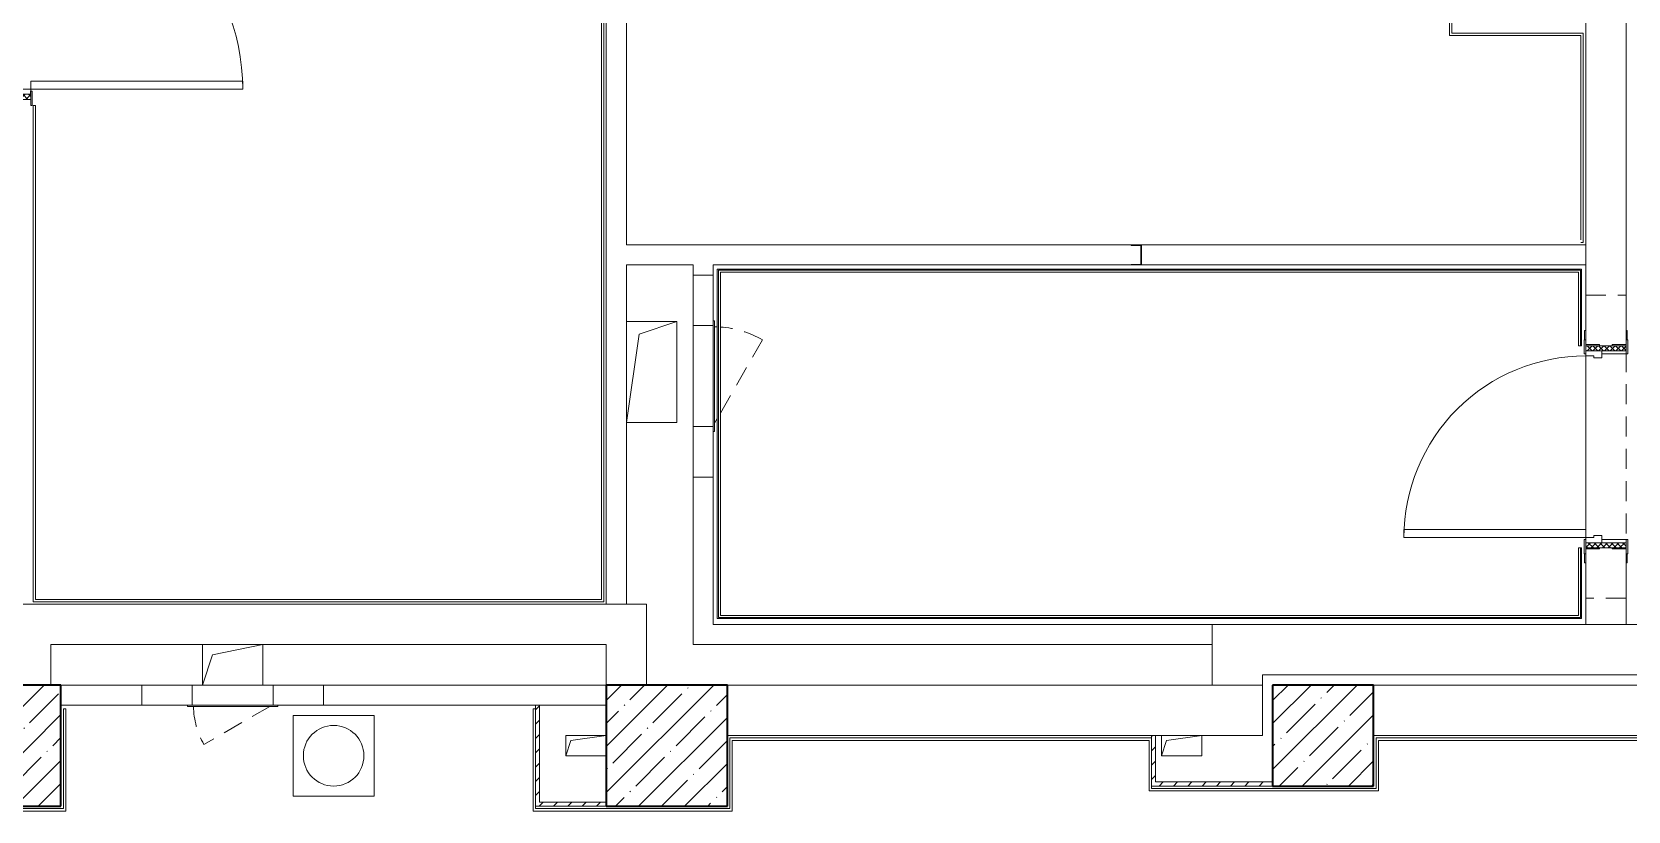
# Model space of a CAD drawing. Header units: millimetres. Extents: x 5993 to 95364, y 94667 to 143522.
# Drawn here: x 45007 to 45650, y 119565 to 119879 of the extents above; entities that cross this region are included whole.
import ezdxf

# ---------------------------------------------------------------- set-up
doc = ezdxf.new("R2010")
doc.units = ezdxf.units.MM
doc.linetypes.add('200_ШТРИХ_ш1п0_6_', pattern=[160, 100, -60])
for name, color, linetype, lineweight in [('0-2', 7, 'Continuous', 9), ('Двери', 7, 'Continuous', 9), ('Каркас_Импост', 7, 'Continuous', 13), ('Каркас_Импост-1', 7, 'Continuous', 9), ('Линии_2_', 7, 'Continuous', 9), ('Несущие колонны', 7, 'Continuous', 9), ('Несущие колонны-1', 7, 'Continuous', 35), ('Обобщенные модели', 7, 'Continuous', 9), ('Общие ребра', 7, 'Continuous', 9), ('Окна', 7, 'Continuous', 9), ('Открывание в плане-2', 7, '200_ШТРИХ_ш1п0_6_', 9), ('Открывание-1', 7, 'Continuous', 9), ('Панель', 7, 'Continuous', 13), ('Перекрытия', 7, 'Continuous', 9), ('Перемычка_Пунктирные линии-1', 7, '200_ШТРИХ_ш1п0_6_', 9), ('Стены', 7, 'Continuous', 9), ('Стены-1', 7, 'Continuous', 13)]:
    doc.layers.add(name, color=color, linetype=linetype, lineweight=lineweight)
doc.layers.add('Штриховка разреза-4', color=7, linetype='Continuous', lineweight=5, true_color=0x0080ff)

# ---------------------------------------------------------------- blocks, each defined once
blk = doc.blocks.new('Дверь_СКБ_1Ст_Внутренняя_ШЕР - СОШ_Д-5_Дв_1000x2100h_ПУИ-27948342-АИ2_01_План напольных покрытий и плинтусов 1го этажа _Часть 1_')
at = {"layer": 'Двери'}
h = blk.add_hatch(dxfattribs=at)
h.set_pattern_fill('FP_74', color=256, style=0, pattern_type=2)
h.set_pattern_definition([(135, (1801.41, 164.685), (-14.14214, -14.14214), []), (225, (1801.41, 164.685), (14.14214, -14.14214), [])])
h.paths.add_polyline_path([(487.5, -100), (512.5, -100), (512.5, 100), (487.5, 100)], flags=0)
at = {"layer": 'Каркас_Импост-1'}
h = blk.add_hatch(dxfattribs=at)
h.set_pattern_fill('FP_75', color=256, style=0, pattern_type=2)
h.set_pattern_definition([(45, (-321.384, 164.685), (-14.1421, 14.1421), []), (135, (-321.384, 164.685), (-14.1421, -14.1421), [])])
h.paths.add_polyline_path([(-487.5, -100), (-462.5, -100), (-462.5, 100), (-487.5, 100)], flags=0)
at = {"layer": 'Каркас_Импост'}
for p, q in [((-447.5, 108), (-517.5, 108)), ((-517.5, 108), (-517.5, 100)), ((-517.5, 100), (-447.5, 100)), ((-462.5, 100), (-487.5, 100)), ((-487.5, 100), (-487.5, -100)), ((-437.5, 100), (-462.5, 100)), ((-462.5, 100), (-462.5, 20)), ((-462.5, -100), (-462.5, 100)), ((-447.5, 100), (-462.5, 100)), ((-462.5, 100), (-462.5, 99)), ((-462.5, 99), (-447.5, 99)), ((-447.5, 100), (-447.5, 108)), ((-447.5, 99), (-447.5, 100)), ((-437.5, 60), (-437.5, 100)), ((462.5, 100), (462.5, 60)), ((487.5, 100), (462.5, 100)), ((542.5, 108), (472.5, 108)), ((472.5, 108), (472.5, 100)), ((487.5, 100), (472.5, 100)), ((472.5, 100), (472.5, 99)), ((472.5, 100), (542.5, 100)), ((472.5, 99), (487.5, 99)), ((487.5, 20), (487.5, 100)), ((512.5, 100), (487.5, 100)), ((487.5, 100), (487.5, -100)), ((487.5, 99), (487.5, 100)), ((512.5, -100), (512.5, 100)), ((542.5, 100), (542.5, 108)), ((-462.5, 20), (-427.5, 20)), ((-447.5, 20), (-462.5, 20)), ((-462.5, 20), (-462.5, -100)), ((-447.5, -100), (-447.5, 20)), ((-427.5, 60), (-437.5, 60)), ((-427.5, 20), (-427.5, 60)), ((462.5, 60), (452.5, 60)), ((452.5, 60), (452.5, 20)), ((452.5, 20), (487.5, 20)), ((487.5, 20), (472.5, 20)), ((472.5, 20), (472.5, -100)), ((487.5, -100), (487.5, 20)), ((-447.5, -100), (-517.5, -100)), ((-517.5, -100), (-517.5, -108)), ((-517.5, -108), (-447.5, -108)), ((-487.5, -100), (-462.5, -100)), ((-462.5, -100), (-447.5, -100)), ((-447.5, -108), (-447.5, -100)), ((472.5, -100), (487.5, -100)), ((542.5, -100), (472.5, -100)), ((472.5, -100), (472.5, -108)), ((472.5, -108), (542.5, -108)), ((487.5, -100), (512.5, -100)), ((542.5, -108), (542.5, -100))]:
    blk.add_line(p, q, dxfattribs=at)
at = {"layer": 'Открывание-1'}
blk.add_arc((-437.5, 100), 900, 360, 90, dxfattribs=at)
at = {"layer": 'Панель'}
for p, q in [((-437.5, 1000), (-437.5, 100)), ((-397.5, 1000), (-437.5, 1000)), ((-397.5, 100), (-397.5, 1000)), ((-437.5, 100), (-397.5, 100))]:
    blk.add_line(p, q, dxfattribs=at)
blk = doc.blocks.new('BSC_Колонна _Прямоугольная - 600х600-V87-АИ2_01_План напольных покрытий и плинтусов 1го этажа _Часть 1_')
at = {"layer": 'Несущие колонны'}
h = blk.add_hatch(dxfattribs=at)
h.set_pattern_fill('FP_119', color=256, style=0, pattern_type=2)
h.set_pattern_definition([(45, (-41300, -69300), (-114.04925, 114.04925), []), (45, (-41185.95, -69300), (-114.04925, 114.04925), [201.613, -40.323, 3.353, -36.97])])
h.paths.add_polyline_path([(-300, -300), (300, -300), (300, 300), (-300, 300), (-300, 142.3)], flags=0)
at = {"layer": 'Несущие колонны-1'}
for p, q in [((300, 300), (-300, 300)), ((-300, 300), (-300, -300)), ((300, -300), (300, 300)), ((-300, -300), (300, -300))]:
    blk.add_line(p, q, dxfattribs=at)
blk = doc.blocks.new('BSC_Колонна _Прямоугольная - 600х600-V98-АИ2_01_План напольных покрытий и плинтусов 1го этажа _Часть 1_')
at = {"layer": 'Несущие колонны'}
h = blk.add_hatch(dxfattribs=at)
h.set_pattern_fill('FP_131', color=256, style=0, pattern_type=2)
h.set_pattern_definition([(45, (-44600, -69300), (-114.04925, 114.04925), []), (45, (-44485.95, -69300), (-114.04925, 114.04925), [201.613, -40.323, 3.353, -36.97])])
h.paths.add_polyline_path([(-300, -300), (300, -300), (300, 300), (-300, 300), (-300, 142.3)], flags=0)
at = {"layer": 'Несущие колонны-1'}
for p, q in [((300, 300), (-300, 300)), ((-300, 300), (-300, -300)), ((300, -300), (300, 300)), ((-300, -300), (300, -300))]:
    blk.add_line(p, q, dxfattribs=at)
blk = doc.blocks.new('BSC_Колонна _Прямоугольная - 500х500-V164-АИ2_01_План напольных покрытий и плинтусов 1го этажа _Часть 1_')
at = {"layer": 'Несущие колонны'}
h = blk.add_hatch(dxfattribs=at)
h.set_pattern_fill('FP_203', color=256, style=0, pattern_type=2)
h.set_pattern_definition([(45, (-47850, -69350), (-114.04925, 114.04925), []), (45, (-47735.95, -69350), (-114.04925, 114.04925), [201.613, -40.323, 3.353, -36.97])])
h.paths.add_polyline_path([(-250, -250), (250, -250), (250, 250), (-250, 250)], flags=0)
at = {"layer": 'Несущие колонны-1'}
for p, q in [((250, 250), (-250, 250)), ((-250, 250), (-250, -250)), ((250, -250), (250, 250)), ((-250, -250), (250, -250))]:
    blk.add_line(p, q, dxfattribs=at)
blk = doc.blocks.new('Дверь_СКБ_1Ст_Внутренняя_ШЕР - СОШ_Д-11_1_Дв_1150x2100h_с_у МГН _спортблок_-35429500-АИ2_01_План напольных покрытий и плинтусов 1го этажа _Часть 1_')
at = {"layer": 'Двери'}
h = blk.add_hatch(dxfattribs=at)
h.set_pattern_fill('FP_60', color=256, style=0, pattern_type=2)
h.set_pattern_definition([(135, (1726.41, 114.685), (-14.14214, -14.14214), []), (225, (1726.41, 114.685), (14.14214, -14.14214), [])])
h.paths.add_polyline_path([(587.5, -50), (587.5, 50), (562.5, 50), (562.5, -50)], flags=0)
at = {"layer": 'Каркас_Импост-1'}
h = blk.add_hatch(dxfattribs=at)
h.set_pattern_fill('FP_61', color=256, style=0, pattern_type=2)
h.set_pattern_definition([(45, (-396.384, 114.685), (-14.1421, 14.1421), []), (135, (-396.384, 114.685), (-14.1421, -14.1421), [])])
h.paths.add_polyline_path([(-537.5, 47), (-537.5, 50), (-562.5, 50), (-562.5, -50), (-537.5, -50), (-537.5, 45.2)], flags=0)
at = {"layer": 'Каркас_Импост'}
for p, q in [((-522.5, 58), (-592.5, 58)), ((-592.5, 58), (-592.5, 50)), ((-537.5, 50), (-562.5, 50)), ((-562.5, 50), (-522.5, 50)), ((-512.5, 50), (-537.5, 50)), ((-537.5, 50), (-537.5, -30)), ((-537.5, -50), (-537.5, 50)), ((-522.5, 50), (-537.5, 50)), ((-537.5, 50), (-537.5, 49)), ((-537.5, 49), (-522.5, 49)), ((-522.5, 50), (-522.5, 58)), ((-522.5, 49), (-522.5, 50)), ((-512.5, 10), (-512.5, 50)), ((-502.5, 10), (-512.5, 10)), ((-502.5, -30), (-502.5, 10)), ((537.5, 10), (527.5, 10)), ((527.5, 10), (527.5, -30)), ((537.5, 50), (537.5, 10)), ((562.5, 50), (537.5, 50)), ((617.5, 58), (547.5, 58)), ((547.5, 58), (547.5, 50)), ((562.5, 50), (547.5, 50)), ((547.5, 50), (547.5, 49)), ((547.5, 50), (617.5, 50)), ((547.5, 49), (562.5, 49)), ((562.5, -30), (562.5, 50)), ((587.5, 50), (562.5, 50)), ((562.5, 50), (562.5, -50)), ((562.5, 49), (562.5, 50)), ((587.5, -50), (587.5, 50)), ((617.5, 50), (617.5, 58)), ((-592.5, -50), (-592.5, -58)), ((-592.5, -58), (-522.5, -58)), ((-562.5, -50), (-537.5, -50)), ((-522.5, -50), (-562.5, -50)), ((-537.5, -30), (-502.5, -30)), ((-522.5, -30), (-537.5, -30)), ((-537.5, -30), (-537.5, -50)), ((-537.5, -50), (-522.5, -50)), ((-522.5, -50), (-522.5, -30)), ((-522.5, -58), (-522.5, -50)), ((527.5, -30), (562.5, -30)), ((562.5, -30), (547.5, -30)), ((547.5, -30), (547.5, -50)), ((547.5, -50), (562.5, -50)), ((617.5, -50), (547.5, -50)), ((547.5, -50), (547.5, -58)), ((547.5, -58), (617.5, -58)), ((562.5, -50), (562.5, -30)), ((562.5, -50), (587.5, -50)), ((617.5, -58), (617.5, -50))]:
    blk.add_line(p, q, dxfattribs=at)
at = {"layer": 'Открывание-1'}
blk.add_arc((537.5, 50), 1050, 90, 180, dxfattribs=at)
at = {"layer": 'Панель'}
for p, q in [((537.5, 1100), (497.5, 1100)), ((497.5, 1100), (497.5, 50)), ((537.5, 50), (537.5, 1100)), ((497.5, 50), (537.5, 50))]:
    blk.add_line(p, q, dxfattribs=at)
blk = doc.blocks.new('АР_Перемычка - АР_Перемычка-27948885-АИ2_01_План напольных покрытий и плинтусов 1го этажа _Часть 1_')
at = {"layer": 'Обобщенные модели'}
blk.add_line((-250, -100), (-243, -100), dxfattribs=at)
at = {"layer": 'Перемычка_Пунктирные линии-1'}
for p, q in [((-250, 100), (200, 100)), ((-250, -100), (-250, 100)), ((200, 100), (800, 100)), ((800, 100), (1250, 100)), ((1250, 100), (1250, -100)), ((-250, -100), (1250, -100))]:
    blk.add_line(p, q, dxfattribs=at)
blk = doc.blocks.new('154_Фахверк_СКБ_Швеллер - Тип_100_4830-28143655-АИ2_01_План напольных покрытий и плинтусов 1го этажа _Часть 1_')
at = {"layer": 'Обобщенные модели'}
for p, q in [((175, 50), (125, 50)), ((125, 50), (125, -50)), ((128, 47), (175, 47)), ((128, -47), (128, 47)), ((175, 47), (175, 50)), ((125, -50), (175, -50)), ((175, -47), (128, -47)), ((175, -50), (175, -47))]:
    blk.add_line(p, q, dxfattribs=at)
blk = doc.blocks.new('154_Стойка_СКБ_Уголок - СМ-2230_200-V195-АИ2_01_План напольных покрытий и плинтусов 1го этажа _Часть 1_')
at = {"layer": 'Обобщенные модели'}
for p, q in [((125, 81), (131, 81)), ((131, 81), (131, 150)), ((200, 156), (155, 156)), ((155, 150), (200, 150)), ((200, 150), (200, 156)), ((131, 19), (125, 19)), ((131, -50), (131, 19)), ((200, -50), (155, -50)), ((155, -56), (200, -56)), ((200, -56), (200, -50))]:
    blk.add_line(p, q, dxfattribs=at)
blk = doc.blocks.new('AR_Отверстие Ниша - Лючок-32402075-АИ2_01_План напольных покрытий и плинтусов 1го этажа _Часть 1_')
at = {"layer": 'Окна'}
for p, q in [((-250, 50), (250, 50)), ((-250, -50), (-250, 50)), ((250, 50), (250, -50)), ((250, -50), (-250, -50))]:
    blk.add_line(p, q, dxfattribs=at)
blk = doc.blocks.new('Л_Общий_Лючок - Лючок-29684127-АИ2_01_План напольных покрытий и плинтусов 1го этажа _Часть 1_')
at = {"layer": 'Окна'}
for p, q in [((-24, 0), (-24, -6)), ((0, 0), (-24, 0)), ((524, 0), (500, 0)), ((524, 0), (524, -6)), ((-24, -6), (524, -6))]:
    blk.add_line(p, q, dxfattribs=at)
at = {"layer": 'Открывание в плане-2'}
for p, q in [((16.4, -6), (40.6, -20)), ((66.6, -35), (428.6, -244))]:
    blk.add_line(p, q, dxfattribs=at)
for start, end in [(330, 355.86973), (357.63985, 359.29195)]:
    blk.add_arc((6, 0), 488, start, end, dxfattribs=at)
blk = doc.blocks.new('AR_Отверстие Ниша - Лючок-32402240-АИ2_01_План напольных покрытий и плинтусов 1го этажа _Часть 1_')
at = {"layer": 'Окна'}
for p, q in [((-200, 50), (200, 50)), ((-200, -50), (-200, 50)), ((200, 50), (200, -50)), ((200, -50), (-200, -50))]:
    blk.add_line(p, q, dxfattribs=at)
blk = doc.blocks.new('Л_Общий_Лючок - Лючок-V207-АИ2_01_План напольных покрытий и плинтусов 1го этажа _Часть 1_')
at = {"layer": 'Окна'}
for p, q in [((-24, 0), (-24, -6)), ((0, 0), (-24, 0)), ((424, 0), (400, 0)), ((424, 0), (424, -6)), ((-24, -6), (424, -6))]:
    blk.add_line(p, q, dxfattribs=at)
at = {"layer": 'Открывание в плане-2'}
blk.add_line((383.6, -6), (58, -194), dxfattribs=at)
blk.add_arc((394, 0), 388, 180.89053, 210, dxfattribs=at)
blk = doc.blocks.new('АР_Перемычка1 - АР_Перемычка 2-29726404-АИ2_01_План напольных покрытий и плинтусов 1го этажа _Часть 1_')
at = {"layer": 'Перемычка_Пунктирные линии-1'}
for p, q in [((-250, 50), (0, 50)), ((-250, 50), (-250, -50)), ((500, 50), (750, 50)), ((750, -50), (750, 50)), ((-250, -50), (0, -50)), ((500, -50), (750, -50))]:
    blk.add_line(p, q, dxfattribs=at)
blk = doc.blocks.new('АР_Перемычка1 - АР_Перемычка 2-29726355-АИ2_01_План напольных покрытий и плинтусов 1го этажа _Часть 1_')
at = {"layer": 'Перемычка_Пунктирные линии-1'}
for p, q in [((-250, 50), (0, 50)), ((-250, 50), (-250, -50)), ((400, 50), (650, 50)), ((650, -50), (650, 50)), ((-250, -50), (0, -50)), ((400, -50), (650, -50))]:
    blk.add_line(p, q, dxfattribs=at)
blk = doc.blocks.new('AR_Отверстие прямоугольное _в плите_ - AR_Отверстие прямоугольное _в плите_-V219-АИ2_01_План напольных покрытий и плинтусов 1го этажа _Часть 1_')
at = {"layer": 'Обобщенные модели'}
for p, q in [((125, 250), (-125, 250)), ((-62.5, 187.5), (125, 250)), ((125, -250), (125, 250)), ((-125, -250), (-62.5, 187.5)), ((-125, -250), (125, -250))]:
    blk.add_line(p, q, dxfattribs=at)
blk = doc.blocks.new('AR_Отверстие прямоугольное _в плите_ - AR_Отверстие прямоугольное _в плите_-V235-АИ2_01_План напольных покрытий и плинтусов 1го этажа _Часть 1_')
at = {"layer": 'Обобщенные модели'}
for p, q in [((-150, 100), (-150, -100)), ((-100, 50), (150, 100)), ((150, -100), (150, 100)), ((-150, -100), (-100, 50))]:
    blk.add_line(p, q, dxfattribs=at)
blk = doc.blocks.new('AR_Отверстие прямоугольное _в плите_ - AR_Отверстие прямоугольное _в плите_-V245-АИ2_01_План напольных покрытий и плинтусов 1го этажа _Часть 1_')
at = {"layer": 'Обобщенные модели'}
for p, q in [((-100, 50), (-100, -50)), ((-100, -50), (-75, 25)), ((-75, 25), (100, 50)), ((100, -50), (100, 50)), ((-100, -50), (100, -50))]:
    blk.add_line(p, q, dxfattribs=at)
blk = doc.blocks.new('AR_Отверстие прямоугольное _в плите_ - AR_Отверстие прямоугольное _в плите_-V264-АИ2_01_План напольных покрытий и плинтусов 1го этажа _Часть 1_')
at = {"layer": 'Обобщенные модели'}
for p, q in [((100, 50), (-100, 50)), ((-100, 50), (-100, -50)), ((-100, -50), (-75, 25)), ((-75, 25), (100, 50)), ((-100, -50), (100, -50))]:
    blk.add_line(p, q, dxfattribs=at)

msp = doc.modelspace()

# ---------------------------------------------------------------- linework, layer by layer
at = {"layer": 'Линии_2_'}
for p, q in [((45112.33, 119603.29), (45144.89, 119603.29)), ((45112.33, 119603.29), (45112.33, 119570.73)), ((45144.89, 119603.29), (45144.89, 119570.73)), ((45144.89, 119570.73), (45112.33, 119570.73))]:
    msp.add_line(p, q, dxfattribs=at)
msp.add_circle((45128.61, 119587.01), 12.21, dxfattribs=at)
at = {"layer": 'Общие ребра'}
for p, q in [((45633.26, 119784.8), (45633.26, 119792.94)), ((45633.26, 119792.94), (45633.26, 119784.8)), ((45630.41, 119782.77), (45283.67, 119782.77)), ((45283.67, 119781.95), (45283.67, 119782.77)), ((45283.67, 119781.95), (45283.67, 119642.77)), ((45630.41, 119782.77), (45631.22, 119782.77)), ((45631.22, 119752.24), (45631.22, 119782.77)), ((45631.22, 119642.77), (45631.22, 119670.85)), ((45284.48, 119642.77), (45283.67, 119642.77)), ((45284.48, 119642.77), (45630.41, 119642.77)), ((45631.22, 119642.77), (45630.41, 119642.77))]:
    msp.add_line(p, q, dxfattribs=at)
at = {"layer": 'Перекрытия'}
msp.add_line((45633.26, 119748.17), (45633.26, 119678.17), dxfattribs=at)
at = {"layer": 'Стены'}
for p, q in [((45236.54, 119650.01), (45236.54, 120162.12)), ((45237.51, 120163.1), (45237.51, 119649.03)), ((45578.4, 119877.27), (45578.4, 120162.15)), ((45579.38, 120163.13), (45579.38, 119878.24)), ((45631.31, 119877.27), (45578.4, 119877.27)), ((45579.38, 119878.24), (45632.28, 119878.24)), ((45631.31, 119794.9), (45631.31, 119877.27)), ((45632.28, 119878.24), (45632.28, 119793.92)), ((45007.49, 119649.03), (45007.49, 119849.1)), ((45007.49, 119849.1), (45008.47, 119849.1)), ((45008.47, 119849.1), (45008.47, 119650.01)), ((45631.31, 119793.92), (45632.28, 119793.92)), ((45237.51, 119649.03), (45007.49, 119649.03)), ((45008.47, 119650.01), (45236.54, 119650.01)), ((45019.7, 119565.69), (45019.7, 119605.9)), ((45020.68, 119605.9), (45019.7, 119605.9)), ((45020.68, 119605.9), (45020.68, 119564.71)), ((45209.03, 119564.71), (45209.03, 119605.9)), ((45210, 119605.9), (45209.03, 119605.9)), ((45288.3, 119565.69), (45288.3, 119594.17)), ((45288.3, 119594.17), (45458.26, 119594.17)), ((45289.28, 119593.2), (45289.28, 119564.71)), ((45457.28, 119593.2), (45289.28, 119593.2)), ((45457.28, 119572.85), (45457.28, 119593.2)), ((45548.77, 119573.83), (45548.77, 119594.17)), ((45548.77, 119594.17), (45682.1, 119594.17)), ((45549.75, 119593.2), (45549.75, 119572.85)), ((45682.1, 119593.2), (45549.75, 119593.2)), ((45458.26, 119574.8), (45458.26, 119573.83)), ((45458.26, 119573.83), (45548.77, 119573.83)), ((45210, 119566.66), (45210, 119565.69)), ((45549.75, 119572.85), (45457.28, 119572.85)), ((44939.77, 119565.69), (45019.7, 119565.69)), ((45020.68, 119564.71), (44939.77, 119564.71)), ((45289.28, 119564.71), (45209.03, 119564.71)), ((45210, 119565.69), (45288.3, 119565.69))]:
    msp.add_line(p, q, dxfattribs=at)
at = {"layer": 'Стены-1'}
for p, q in [((45633.26, 120019.63), (45633.26, 119792.94)), ((45649.54, 119758.35), (45649.54, 120019.63)), ((45238.49, 119959.8), (45238.49, 119648.06)), ((45246.63, 119792.94), (45246.63, 119959.8)), ((45450.12, 119792.94), (45246.63, 119792.94)), ((45633.26, 119792.94), (45454.19, 119792.94)), ((45246.63, 119648.06), (45246.63, 119784.8)), ((45246.63, 119784.8), (45273.49, 119784.8)), ((45273.49, 119784.8), (45273.49, 119760.38)), ((45281.63, 119784.8), (45450.12, 119784.8)), ((45281.63, 119762.34), (45281.63, 119784.8)), ((45630.41, 119783.17), (45283.26, 119783.17)), ((45283.26, 119783.17), (45283.26, 119782.77)), ((45283.26, 119782.77), (45283.26, 119781.95)), ((45283.26, 119781.95), (45283.26, 119642.36)), ((45284.48, 119781.95), (45630.41, 119781.95)), ((45284.48, 119643.58), (45284.48, 119781.95)), ((45454.19, 119784.8), (45633.26, 119784.8)), ((45631.22, 119783.17), (45630.41, 119783.17)), ((45630.41, 119781.95), (45630.41, 119752.24)), ((45631.63, 119783.17), (45631.22, 119783.17)), ((45631.63, 119752.24), (45631.63, 119783.17)), ((45633.26, 119784.8), (45633.26, 119758.35)), ((45630.41, 119752.24), (45631.63, 119752.24)), ((45273.49, 119719.69), (45273.49, 119631.78)), ((45281.63, 119639.92), (45281.63, 119717.73)), ((45630.41, 119670.85), (45630.41, 119643.58)), ((45631.63, 119670.85), (45630.41, 119670.85)), ((45631.63, 119642.36), (45631.63, 119670.85)), ((45633.26, 119664.74), (45633.26, 119639.92)), ((45649.54, 119639.92), (45649.54, 119664.74)), ((45014.65, 119648.06), (44998.37, 119648.06)), ((45238.49, 119648.06), (45014.65, 119648.06)), ((45238.49, 119648.06), (45246.63, 119648.06)), ((45254.77, 119648.06), (45238.49, 119648.06)), ((45254.77, 119615.5), (45254.77, 119648.06)), ((45482.68, 119639.92), (45281.63, 119639.92)), ((45283.26, 119642.36), (45283.67, 119642.36)), ((45283.67, 119642.36), (45284.48, 119642.36)), ((45630.41, 119643.58), (45284.48, 119643.58)), ((45284.48, 119642.36), (45630.41, 119642.36)), ((45482.68, 119631.78), (45482.68, 119639.92)), ((45503.03, 119639.92), (45482.68, 119639.92)), ((45482.68, 119639.92), (45482.68, 119615.5)), ((45682.1, 119639.92), (45503.03, 119639.92)), ((45630.41, 119642.36), (45631.22, 119642.36)), ((45631.22, 119642.36), (45631.63, 119642.36)), ((45633.26, 119639.92), (45649.54, 119639.92)), ((45014.65, 119631.78), (45238.49, 119631.78)), ((45014.65, 119615.5), (45014.65, 119631.78)), ((45238.49, 119631.78), (45238.49, 119615.5)), ((45273.49, 119631.78), (45281.63, 119631.78)), ((45281.63, 119631.78), (45482.68, 119631.78)), ((45503.03, 119619.57), (45682.1, 119619.57)), ((45503.03, 119615.5), (45503.03, 119619.57)), ((45071.63, 119615.5), (45018.72, 119615.5)), ((45238.49, 119615.5), (45104.19, 119615.5)), ((45503.03, 119615.5), (45287.33, 119615.5)), ((45482.68, 119615.5), (45503.03, 119615.5)), ((45503.03, 119595.15), (45503.03, 119615.5)), ((45682.1, 119615.5), (45547.79, 119615.5)), ((45018.72, 119607.36), (45069.68, 119607.36)), ((45106.14, 119607.36), (45238.49, 119607.36)), ((45211.63, 119607.36), (45210, 119607.36)), ((45210, 119607.36), (45210, 119566.66)), ((45211.63, 119568.29), (45211.63, 119607.36)), ((45287.33, 119595.15), (45503.03, 119595.15)), ((45459.89, 119595.15), (45458.26, 119595.15)), ((45458.26, 119595.15), (45458.26, 119574.8)), ((45459.89, 119576.43), (45459.89, 119595.15)), ((45547.79, 119595.15), (45682.1, 119595.15)), ((45458.26, 119574.8), (45507.1, 119574.8)), ((45507.1, 119576.43), (45459.89, 119576.43)), ((45210, 119566.66), (45238.49, 119566.66)), ((45238.49, 119568.29), (45211.63, 119568.29))]:
    msp.add_line(p, q, dxfattribs=at)
at = {"layer": 'Штриховка разреза-4'}
for p, q in [((45210, 119605.45), (45211.63, 119607.08)), ((45210, 119599.7), (45211.63, 119601.32)), ((45210, 119593.94), (45211.63, 119595.57)), ((45458.26, 119594.71), (45458.7, 119595.15)), ((45210, 119588.19), (45211.63, 119589.81)), ((45458.26, 119588.95), (45459.89, 119590.58)), ((45210, 119582.43), (45211.63, 119584.06)), ((45458.26, 119583.2), (45459.89, 119584.83)), ((45210, 119576.67), (45211.63, 119578.3)), ((45458.26, 119577.44), (45459.89, 119579.07)), ((45461.37, 119574.8), (45463, 119576.43)), ((45467.13, 119574.8), (45468.76, 119576.43)), ((45472.88, 119574.8), (45474.51, 119576.43)), ((45478.64, 119574.8), (45480.27, 119576.43)), ((45484.4, 119574.8), (45486.02, 119576.43)), ((45490.15, 119574.8), (45491.78, 119576.43)), ((45495.91, 119574.8), (45497.53, 119576.43)), ((45501.66, 119574.8), (45503.29, 119576.43)), ((45210, 119570.92), (45211.63, 119572.55)), ((45211.5, 119566.66), (45213.13, 119568.29)), ((45217.26, 119566.66), (45218.89, 119568.29)), ((45223.01, 119566.66), (45224.64, 119568.29)), ((45228.77, 119566.66), (45230.4, 119568.29)), ((45234.52, 119566.66), (45236.15, 119568.29))]:
    msp.add_line(p, q, dxfattribs=at)

# ---------------------------------------------------------------- block references
at = {"layer": '0-2', "xscale": 0.08139549610658335, "yscale": 0.08139549610658335, "zscale": 0.08139549610658335}
for name, p, rotation in [('Дверь_СКБ_1Ст_Внутренняя_ШЕР - СОШ_Д-11_1_Дв_1150x2100h_с_у МГН _спортблок_-35429500-АИ2_01_План напольных покрытий и плинтусов 1го этажа _Часть 1_', (45002.44, 119899.37), 269.9999999999999), ('154_Фахверк_СКБ_Швеллер - Тип_100_4830-28143655-АИ2_01_План напольных покрытий и плинтусов 1го этажа _Часть 1_', (45464.36, 119788.87), 180), ('АР_Перемычка1 - АР_Перемычка 2-29726404-АИ2_01_План напольных покрытий и плинтусов 1го этажа _Часть 1_', (45277.56, 119760.38), 270), ('АР_Перемычка - АР_Перемычка-27948885-АИ2_01_План напольных покрытий и плинтусов 1го этажа _Часть 1_', (45641.4, 119670.85), 89.99999999999993), ('AR_Отверстие Ниша - Лючок-32402075-АИ2_01_План напольных покрытий и плинтусов 1го этажа _Часть 1_', (45277.56, 119740.03), 270), ('Л_Общий_Лючок - Лючок-29684127-АИ2_01_План напольных покрытий и плинтусов 1го этажа _Часть 1_', (45281.63, 119719.69), 90.00000000000001), ('Дверь_СКБ_1Ст_Внутренняя_ШЕР - СОШ_Д-5_Дв_1000x2100h_ПУИ-27948342-АИ2_01_План напольных покрытий и плинтусов 1го этажа _Часть 1_', (45641.4, 119710.53), 89.99999999999993), ('154_Стойка_СКБ_Уголок - СМ-2230_200-V195-АИ2_01_План напольных покрытий и плинтусов 1го этажа _Часть 1_', (45645.47, 119742.07), 89.99999999999993), ('154_Стойка_СКБ_Уголок - СМ-2230_200-V195-АИ2_01_План напольных покрытий и плинтусов 1го этажа _Часть 1_', (45637.33, 119681.02), 269.9999999999999), ('АР_Перемычка1 - АР_Перемычка 2-29726355-АИ2_01_План напольных покрытий и плинтусов 1го этажа _Часть 1_', (45104.19, 119611.43), 180), ('AR_Отверстие Ниша - Лючок-32402240-АИ2_01_План напольных покрытий и плинтусов 1го этажа _Часть 1_', (45087.91, 119611.43), 180)]:
    msp.add_blockref(name, p, dxfattribs=dict(at, rotation=rotation))
for name, p in [('AR_Отверстие прямоугольное _в плите_ - AR_Отверстие прямоугольное _в плите_-V219-АИ2_01_План напольных покрытий и плинтусов 1го этажа _Часть 1_', (45256.8, 119741.66)), ('AR_Отверстие прямоугольное _в плите_ - AR_Отверстие прямоугольное _в плите_-V235-АИ2_01_План напольных покрытий и плинтусов 1го этажа _Часть 1_', (45087.91, 119623.64)), ('BSC_Колонна _Прямоугольная - 600х600-V87-АИ2_01_План напольных покрытий и плинтусов 1го этажа _Часть 1_', (44994.3, 119591.08)), ('BSC_Колонна _Прямоугольная - 600х600-V98-АИ2_01_План напольных покрытий и плинтусов 1го этажа _Часть 1_', (45262.91, 119591.08)), ('BSC_Колонна _Прямоугольная - 500х500-V164-АИ2_01_План напольных покрытий и плинтусов 1го этажа _Часть 1_', (45527.44, 119595.15)), ('Л_Общий_Лючок - Лючок-V207-АИ2_01_План напольных покрытий и плинтусов 1го этажа _Часть 1_', (45071.63, 119607.36)), ('AR_Отверстие прямоугольное _в плите_ - AR_Отверстие прямоугольное _в плите_-V264-АИ2_01_План напольных покрытий и плинтусов 1го этажа _Часть 1_', (45230.35, 119591.08)), ('AR_Отверстие прямоугольное _в плите_ - AR_Отверстие прямоугольное _в плите_-V245-АИ2_01_План напольных покрытий и плинтусов 1го этажа _Часть 1_', (45470.47, 119591.08))]:
    msp.add_blockref(name, p, dxfattribs=at)

doc.saveas('drawing.dxf')
